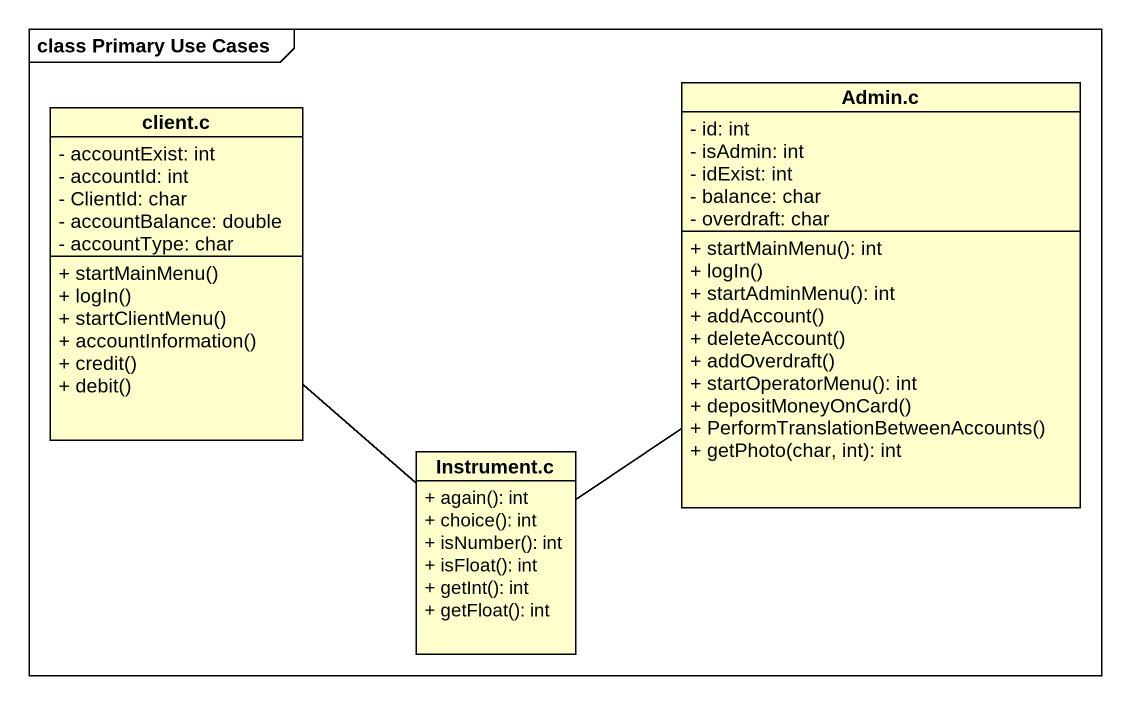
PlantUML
@startuml
mainframe class Primary Use Cases
hide circle
hide empty members
skinparam classAttributeIconSize 0
class "Admin.c" as Admin_c {
  - id: int
  - isAdmin: int
  - idExist: int
  - balance: char
  - overdraft: char
  + startMainMenu(): int
  + logIn()
  + startAdminMenu(): int
  + addAccount()
  + deleteAccount()
  + addOverdraft()
  + startOperatorMenu(): int
  + depositMoneyOnCard()
  + PerformTranslationBetweenAccounts()
  + getPhoto(char, int): int
}
class "client.c" as client_c {
  - accountExist: int
  - accountId: int
  - ClientId: char
  - accountBalance: double
  - accountType: char
  + startMainMenu()
  + logIn()
  + startClientMenu()
  + accountInformation()
  + credit()
  + debit()
}
class "Instrument.c" as Instrument_c {
  + again(): int
  + choice(): int
  + isNumber(): int
  + isFloat(): int
  + getInt(): int
  + getFloat(): int
}
Admin_c -- Instrument_c
client_c -- Instrument_c
@enduml
